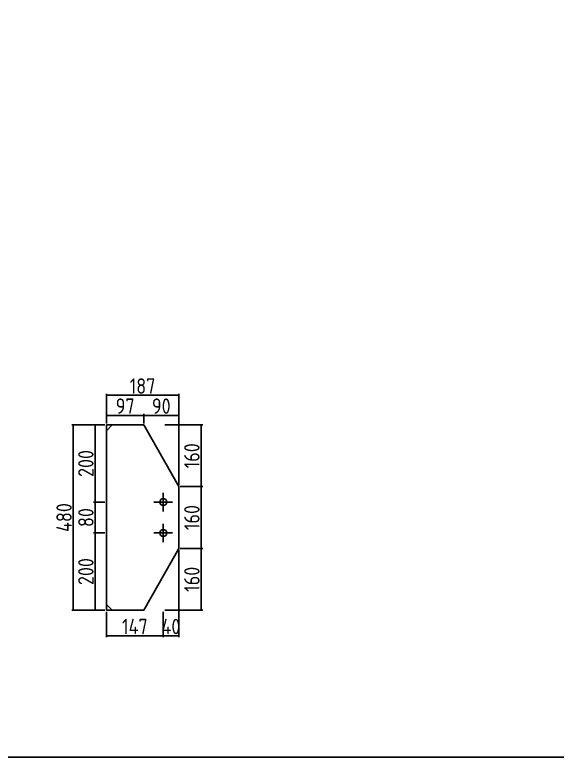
# Model space of a CAD drawing. Extents: x 102162 to 621267, y -39398 to 328893.
# Drawn here: x 451251 to 458272, y 254602 to 264216 of the extents above; entities that cross this region are included whole.
import ezdxf

# ---------------------------------------------------------------- set-up
doc = ezdxf.new("R2010")
doc.units = 0
doc.header["$LTSCALE"] = 1000
doc.header["$MEASUREMENT"] = 0
doc.styles.get("Standard").update_dxf_attribs({"font": 'gbenor.shx', "bigfont": 'gbcbig.shx'})
doc.dimstyles.get("Standard").update_dxf_attribs({"dimscale": 100, "dimtxt": 3.5, "dimasz": 1, "dimexe": 2.5, "dimexo": 3, "dimgap": 1.5, "dimtad": 1, "dimdec": 0, "dimzin": 0, "dimdsep": 46, "dimtxsty": 'Standard', "dimblk": 'ARCHTICK', "dimcen": 0.09, "dimadec": 0, "dimazin": 0, "dimtfac": 1, "dimtdec": 0, "dimtix": 1, "dimtmove": 2, "dimatfit": 3, "dimfxl": 1, "dimtolj": 1, "dimtzin": 0, "dimarcsym": 0})

# ---------------------------------------------------------------- blocks, each defined once
blk = doc.blocks.new('_ArchTick')
at = {"color": 0, "linetype": 'ByBlock', "const_width": 0.4}
blk.add_lwpolyline([(-0.5, -0.5), (0.5, 0.5)], dxfattribs=at)
blk = doc.blocks.new('*D1916')
at = {"color": 0, "lineweight": -2}
for p, q in [((452417.1, 257505), (452270.9, 257505)), ((452290.9, 256495), (452290.9, 257515)), ((452417.1, 256505), (452270.9, 256505))]:
    blk.add_line(p, q, dxfattribs=at)
at = {"layer": 'Defpoints', "color": 0}
for p in [(452290.9, 257505), (452437.1, 257505), (452437.1, 256505)]:
    blk.add_point(p, dxfattribs=at)
at = {"color": 0, "lineweight": -2, "xscale": 10, "yscale": 10, "zscale": 10}
for p, rotation in [((452290.9, 257505), 90), ((452290.9, 256505), 270)]:
    blk.add_blockref('_ArchTick', p, dxfattribs=dict(at, rotation=rotation))
at = {"color": 0, "insert": (452170.9, 257005), "char_height": 200, "attachment_point": 5, "rotation": 90}
blk.add_mtext('\\A1;200', dxfattribs=at)
blk = doc.blocks.new('*D1882')
at = {"color": 0, "lineweight": -2}
for p, q in [((452417.1, 257905), (452270.9, 257905)), ((452290.9, 257495), (452290.9, 257915)), ((452417.1, 257505), (452270.9, 257505))]:
    blk.add_line(p, q, dxfattribs=at)
at = {"layer": 'Defpoints', "color": 0}
for p in [(452290.9, 257905), (452437.1, 257905), (452437.1, 257505)]:
    blk.add_point(p, dxfattribs=at)
at = {"color": 0, "lineweight": -2, "xscale": 10, "yscale": 10, "zscale": 10}
for p, rotation in [((452290.9, 257905), 90), ((452290.9, 257505), 270)]:
    blk.add_blockref('_ArchTick', p, dxfattribs=dict(at, rotation=rotation))
at = {"color": 0, "insert": (452170.9, 257705), "char_height": 200, "attachment_point": 5, "rotation": 90}
blk.add_mtext('\\A1;80', dxfattribs=at)
blk = doc.blocks.new('*D1917')
at = {"color": 0, "lineweight": -2}
for p, q in [((452417.1, 258905), (452270.9, 258905)), ((452290.9, 257895), (452290.9, 258915)), ((452417.1, 257905), (452270.9, 257905))]:
    blk.add_line(p, q, dxfattribs=at)
at = {"layer": 'Defpoints', "color": 0}
for p in [(452290.9, 258905), (452437.1, 258905), (452437.1, 257905)]:
    blk.add_point(p, dxfattribs=at)
at = {"color": 0, "lineweight": -2, "xscale": 10, "yscale": 10, "zscale": 10}
for p, rotation in [((452290.9, 258905), 90), ((452290.9, 257905), 270)]:
    blk.add_blockref('_ArchTick', p, dxfattribs=dict(at, rotation=rotation))
at = {"color": 0, "insert": (452170.9, 258405), "char_height": 200, "attachment_point": 5, "rotation": 90}
blk.add_mtext('\\A1;200', dxfattribs=at)
blk = doc.blocks.new('*D1883')
at = {"color": 0, "lineweight": -2}
for p, q in [((453392.1, 257305), (453683.1, 257305)), ((453663.1, 256495), (453663.1, 257315)), ((453192.1, 256505), (453683.1, 256505))]:
    blk.add_line(p, q, dxfattribs=at)
at = {"layer": 'Defpoints', "color": 0}
for p in [(453372.1, 257305), (453663.1, 257305), (453172.1, 256505)]:
    blk.add_point(p, dxfattribs=at)
at = {"color": 0, "lineweight": -2, "xscale": 10, "yscale": 10, "zscale": 10}
for p, rotation in [((453663.1, 257305), 90), ((453663.1, 256505), 270)]:
    blk.add_blockref('_ArchTick', p, dxfattribs=dict(at, rotation=rotation))
at = {"color": 0, "insert": (453543.1, 256905), "char_height": 200, "attachment_point": 5, "rotation": 90}
blk.add_mtext('\\A1;160', dxfattribs=at)
blk = doc.blocks.new('*D1884')
at = {"color": 0, "lineweight": -2}
for p, q in [((453392.1, 258105), (453683.1, 258105)), ((453663.1, 257295), (453663.1, 258115)), ((453392.1, 257305), (453683.1, 257305))]:
    blk.add_line(p, q, dxfattribs=at)
at = {"layer": 'Defpoints', "color": 0}
for p in [(453372.1, 258105), (453663.1, 258105), (453372.1, 257305)]:
    blk.add_point(p, dxfattribs=at)
at = {"color": 0, "lineweight": -2, "xscale": 10, "yscale": 10, "zscale": 10}
for p, rotation in [((453663.1, 258105), 90), ((453663.1, 257305), 270)]:
    blk.add_blockref('_ArchTick', p, dxfattribs=dict(at, rotation=rotation))
at = {"color": 0, "insert": (453543.1, 257705), "char_height": 200, "attachment_point": 5, "rotation": 90}
blk.add_mtext('\\A1;160', dxfattribs=at)
blk = doc.blocks.new('*D1885')
at = {"color": 0, "lineweight": -2}
for p, q in [((453192.1, 258905), (453683.1, 258905)), ((453663.1, 258095), (453663.1, 258915)), ((453392.1, 258105), (453683.1, 258105))]:
    blk.add_line(p, q, dxfattribs=at)
at = {"layer": 'Defpoints', "color": 0}
for p in [(453172.1, 258905), (453663.1, 258905), (453372.1, 258105)]:
    blk.add_point(p, dxfattribs=at)
at = {"color": 0, "lineweight": -2, "xscale": 10, "yscale": 10, "zscale": 10}
for p, rotation in [((453663.1, 258905), 90), ((453663.1, 258105), 270)]:
    blk.add_blockref('_ArchTick', p, dxfattribs=dict(at, rotation=rotation))
at = {"color": 0, "insert": (453543.1, 258505), "char_height": 200, "attachment_point": 5, "rotation": 90}
blk.add_mtext('\\A1;160', dxfattribs=at)
blk = doc.blocks.new('*D1918')
at = {"color": 0, "lineweight": -2}
for p, q in [((452417.1, 258905), (451988, 258905)), ((452008, 256495), (452008, 258915)), ((452417.1, 256505), (451988, 256505))]:
    blk.add_line(p, q, dxfattribs=at)
at = {"layer": 'Defpoints', "color": 0}
for p in [(452008, 258905), (452437.1, 258905), (452437.1, 256505)]:
    blk.add_point(p, dxfattribs=at)
at = {"color": 0, "lineweight": -2, "xscale": 10, "yscale": 10, "zscale": 10}
for p, rotation in [((452008, 258905), 90), ((452008, 256505), 270)]:
    blk.add_blockref('_ArchTick', p, dxfattribs=dict(at, rotation=rotation))
at = {"color": 0, "insert": (451888, 257705), "char_height": 200, "attachment_point": 5, "rotation": 90}
blk.add_mtext('\\A1;480', dxfattribs=at)
blk = doc.blocks.new('*D1886')
at = {"color": 0, "lineweight": -2}
for p, q in [((452437.1, 256485), (452437.1, 256153.6)), ((453172.1, 256485), (453172.1, 256153.6)), ((452427.1, 256173.6), (453182.1, 256173.6))]:
    blk.add_line(p, q, dxfattribs=at)
at = {"layer": 'Defpoints', "color": 0}
for p in [(452437.1, 256505), (453172.1, 256505), (453172.1, 256173.6)]:
    blk.add_point(p, dxfattribs=at)
at = {"color": 0, "lineweight": -2, "xscale": 10, "yscale": 10, "zscale": 10, "rotation": 180}
blk.add_blockref('_ArchTick', (452437.1, 256173.6), dxfattribs=at)
at = {"color": 0, "lineweight": -2, "xscale": 10, "yscale": 10, "zscale": 10}
blk.add_blockref('_ArchTick', (453172.1, 256173.6), dxfattribs=at)
at = {"color": 0, "insert": (452804.6, 256293.6), "char_height": 200, "attachment_point": 5}
blk.add_mtext('\\A1;147', dxfattribs=at)
blk = doc.blocks.new('*D1887')
at = {"color": 0, "lineweight": -2}
for p, q in [((453372.1, 257285), (453372.1, 256153.6)), ((453172.1, 256485), (453172.1, 256153.6)), ((453172.1, 256173.6), (453162.1, 256173.6)), ((453172.1, 256173.6), (453372.1, 256173.6)), ((453372.1, 256173.6), (453382.1, 256173.6))]:
    blk.add_line(p, q, dxfattribs=at)
at = {"layer": 'Defpoints', "color": 0}
for p in [(453372.1, 257305), (453172.1, 256505), (453372.1, 256173.6)]:
    blk.add_point(p, dxfattribs=at)
at = {"color": 0, "lineweight": -2, "xscale": 10, "yscale": 10, "zscale": 10}
blk.add_blockref('_ArchTick', (453172.1, 256173.6), dxfattribs=at)
at = {"color": 0, "lineweight": -2, "xscale": 10, "yscale": 10, "zscale": 10, "rotation": 180}
blk.add_blockref('_ArchTick', (453372.1, 256173.6), dxfattribs=at)
at = {"color": 0, "insert": (453272.1, 256293.6), "char_height": 200, "attachment_point": 5}
blk.add_mtext('\\A1;40', dxfattribs=at)
blk = doc.blocks.new('*D1888')
at = {"color": 0, "lineweight": -2}
for p, q in [((452427.1, 259288.2), (453382.1, 259288.2)), ((452437.1, 258925), (452437.1, 259308.2)), ((453372.1, 258125), (453372.1, 259308.2))]:
    blk.add_line(p, q, dxfattribs=at)
at = {"layer": 'Defpoints', "color": 0}
for p in [(453372.1, 259288.2), (452437.1, 258905), (453372.1, 258105)]:
    blk.add_point(p, dxfattribs=at)
at = {"color": 0, "lineweight": -2, "xscale": 10, "yscale": 10, "zscale": 10, "rotation": 180}
blk.add_blockref('_ArchTick', (452437.1, 259288.2), dxfattribs=at)
at = {"color": 0, "lineweight": -2, "xscale": 10, "yscale": 10, "zscale": 10}
blk.add_blockref('_ArchTick', (453372.1, 259288.2), dxfattribs=at)
at = {"color": 0, "insert": (452904.6, 259408.2), "char_height": 200, "attachment_point": 5}
blk.add_mtext('\\A1;187', dxfattribs=at)
blk = doc.blocks.new('*D1919')
at = {"color": 0, "lineweight": -2}
for p, q in [((452427.1, 259028.4), (452932.1, 259028.4)), ((452437.1, 258925), (452437.1, 259048.4)), ((452922.1, 258925), (452922.1, 259048.4))]:
    blk.add_line(p, q, dxfattribs=at)
at = {"layer": 'Defpoints', "color": 0}
for p in [(452922.1, 259028.4), (452437.1, 258905), (452922.1, 258905)]:
    blk.add_point(p, dxfattribs=at)
at = {"color": 0, "lineweight": -2, "xscale": 10, "yscale": 10, "zscale": 10, "rotation": 180}
blk.add_blockref('_ArchTick', (452437.1, 259028.4), dxfattribs=at)
at = {"color": 0, "lineweight": -2, "xscale": 10, "yscale": 10, "zscale": 10}
blk.add_blockref('_ArchTick', (452922.1, 259028.4), dxfattribs=at)
at = {"color": 0, "insert": (452679.6, 259148.4), "char_height": 200, "attachment_point": 5}
blk.add_mtext('\\A1;97', dxfattribs=at)
blk = doc.blocks.new('*D1920')
at = {"color": 0, "lineweight": -2}
for p, q in [((452912.1, 259028.4), (453382.1, 259028.4)), ((452922.1, 258925), (452922.1, 259048.4)), ((453372.1, 258125), (453372.1, 259048.4))]:
    blk.add_line(p, q, dxfattribs=at)
at = {"layer": 'Defpoints', "color": 0}
for p in [(453372.1, 259028.4), (452922.1, 258905), (453372.1, 258105)]:
    blk.add_point(p, dxfattribs=at)
at = {"color": 0, "lineweight": -2, "xscale": 10, "yscale": 10, "zscale": 10, "rotation": 180}
blk.add_blockref('_ArchTick', (452922.1, 259028.4), dxfattribs=at)
at = {"color": 0, "lineweight": -2, "xscale": 10, "yscale": 10, "zscale": 10}
blk.add_blockref('_ArchTick', (453372.1, 259028.4), dxfattribs=at)
at = {"color": 0, "insert": (453147.1, 259148.4), "char_height": 200, "attachment_point": 5}
blk.add_mtext('\\A1;90', dxfattribs=at)

msp = doc.modelspace()

# ---------------------------------------------------------------- linework, layer by layer
at = {"color": 2}
for p, q in [((452437.1, 258905), (452437.1, 256505)), ((452922.1, 258905), (452437.1, 258905)), ((452512.1, 258905), (452437.1, 258830)), ((453372.1, 257305), (453372.1, 258105)), ((453172.1, 257785), (453172.1, 258025)), ((453292.1, 257905), (453052.1, 257905)), ((453172.1, 257385), (453172.1, 257625)), ((453292.1, 257505), (453052.1, 257505)), ((452437.1, 256580), (452512.1, 256505)), ((452437.1, 256505), (452922.1, 256505))]:
    msp.add_line(p, q, dxfattribs=at)
for p, q in [((452922.1, 258905), (453372.1, 258105)), ((452922.1, 256505), (453372.1, 257305))]:
    msp.add_line(p, q)
msp.add_lwpolyline([(443711.7, 275601.7), (473411.7, 275601.7), (473411.7, 254601.7), (443711.7, 254601.7)], close=True)
for centre in [(453172.1, 257905), (453172.1, 257505)]:
    msp.add_circle(centre, 45, dxfattribs=at)

# ---------------------------------------------------------------- dimensions: what is measured, and where the dimension line sits
at = {"color": 4}
for base, p1, p2, picture, middle in [((453372.1, 259288.2), (452437.1, 258905), (453372.1, 258105), '*D1888', (452904.6, 259408.2)), ((452922.1, 259028.4), (452437.1, 258905), (452922.1, 258905), '*D1919', (452679.6, 259148.4)), ((453372.1, 259028.4), (452922.1, 258905), (453372.1, 258105), '*D1920', (453147.1, 259148.4)), ((453372.1, 256173.6), (453172.1, 256505), (453372.1, 257305), '*D1887', (453272.1, 256293.6)), ((453172.1, 256173.6), (452437.1, 256505), (453172.1, 256505), '*D1886', (452804.6, 256293.6))]:
    dim = msp.add_linear_dim(base=base, p1=p1, p2=p2, dimstyle='Standard', override={"dimtxt": 2, "dimasz": 0.1, "dimexe": 0.2, "dimexo": 0.2, "dimgap": 0.2, "dimlfac": 0.2, "dimdle": 0.1}, dxfattribs=at)
    dim.commit()
    dim.dimension.update_dxf_attribs({"geometry": picture, "text_midpoint": middle})
dim = msp.add_aligned_dim(p1=(452437.1, 256505), p2=(452437.1, 258905), distance=429.1, dimstyle='Standard', override={"dimtxt": 2, "dimasz": 0.1, "dimexe": 0.2, "dimexo": 0.2, "dimgap": 0.2, "dimlfac": 0.2, "dimdle": 0.1}, dxfattribs=at)
dim.commit()
dim.dimension.update_dxf_attribs({"geometry": '*D1918', "text_midpoint": (451888, 257705)})
for base, p1, p2, picture, middle in [((452290.9, 258905), (452437.1, 257905), (452437.1, 258905), '*D1917', (452170.9, 258405)), ((453663.1, 258905), (453372.1, 258105), (453172.1, 258905), '*D1885', (453543.1, 258505)), ((453663.1, 258105), (453372.1, 257305), (453372.1, 258105), '*D1884', (453543.1, 257705)), ((452290.9, 257905), (452437.1, 257505), (452437.1, 257905), '*D1882', (452170.9, 257705)), ((452290.9, 257505), (452437.1, 256505), (452437.1, 257505), '*D1916', (452170.9, 257005)), ((453663.1, 257305), (453172.1, 256505), (453372.1, 257305), '*D1883', (453543.1, 256905))]:
    dim = msp.add_linear_dim(base=base, p1=p1, p2=p2, angle=90, dimstyle='Standard', override={"dimtxt": 2, "dimasz": 0.1, "dimexe": 0.2, "dimexo": 0.2, "dimgap": 0.2, "dimlfac": 0.2, "dimdle": 0.1}, dxfattribs=at)
    dim.commit()
    dim.dimension.update_dxf_attribs({"geometry": picture, "text_midpoint": middle})

doc.saveas('drawing.dxf')
